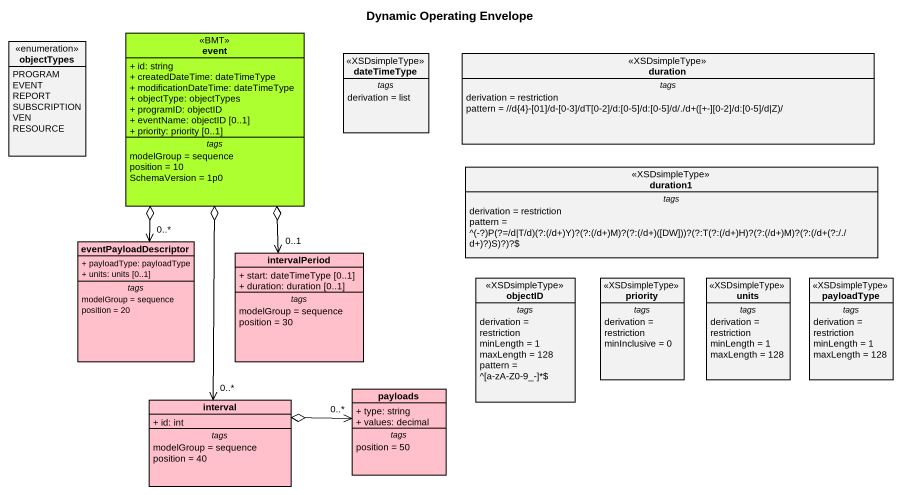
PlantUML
@startuml
title Dynamic Operating Envelope
hide circle
hide empty members
skinparam classAttributeIconSize 0
class event <<BMT>> #ADFF2F {
  + id: string
  + createdDateTime: dateTimeType
  + modificationDateTime: dateTimeType
  + objectType: objectTypes
  + programID: objectID
  + eventName: objectID [0..1]
  + priority: priority [0..1]
  -- tags --
  modelGroup = sequence
  position = 10
  SchemaVersion = 1p0
}
enum objectTypes {
  PROGRAM
  EVENT
  REPORT
  SUBSCRIPTION
  VEN
  RESOURCE
}
class dateTimeType <<XSDsimpleType>> {
  -- tags --
  derivation = list
}
class duration <<XSDsimpleType>> {
  -- tags --
  derivation = restriction
  {field} pattern = //d{4}-[01]/d-[0-3]/dT[0-2]/d:[0-5]/d:[0-5]/d/./d+([+-][0-2]/d:[0-5]/d|Z)/
}
class duration1 <<XSDsimpleType>> {
  -- tags --
  derivation = restriction
  {field} pattern = ^(-?)P(?=/d|T/d)(?:(/d+)Y)?(?:(/d+)M)?(?:(/d+)([DW]))?(?:T(?:(/d+)H)?(?:(/d+)M)?(?:(/d+(?:/./d+)?)S)?)?$
}
class eventPayloadDescriptor #FFC0CB {
  + payloadType: payloadType
  + units: units [0..1]
  -- tags --
  modelGroup = sequence
  position = 20
}
class intervalPeriod #FFC0CB {
  + start: dateTimeType [0..1]
  + duration: duration [0..1]
  -- tags --
  modelGroup = sequence
  position = 30
}
class objectID <<XSDsimpleType>> {
  -- tags --
  derivation = restriction
  minLength = 1
  maxLength = 128
  pattern = ^[a-zA-Z0-9_-]*$
}
class priority <<XSDsimpleType>> {
  -- tags --
  derivation = restriction
  minInclusive = 0
}
class units <<XSDsimpleType>> {
  -- tags --
  derivation = restriction
  minLength = 1
  maxLength = 128
}
class payloadType <<XSDsimpleType>> {
  -- tags --
  derivation = restriction
  minLength = 1
  maxLength = 128
}
class interval #FFC0CB {
  + id: int
  -- tags --
  modelGroup = sequence
  position = 40
}
class payloads #FFC0CB {
  + type: string
  + values: decimal
  -- tags --
  position = 50
}
event o--> "0..*" eventPayloadDescriptor
event o--> "0..1" intervalPeriod
event o--> "0..*" interval
interval o-right-> "0..*" payloads
@enduml
